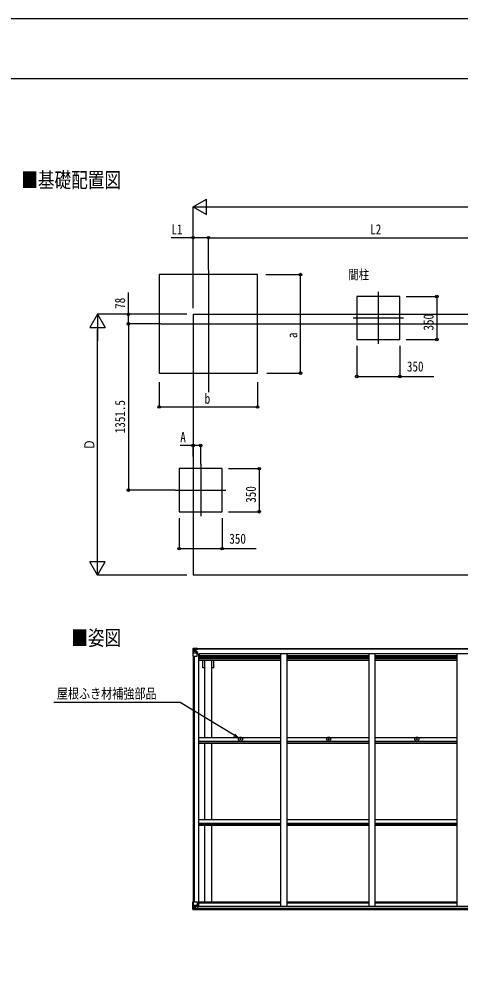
# Model space of a CAD drawing. Units: millimetres, scale not verified. Extents: x -10512 to 10512, y -7425 to 7425.
# Drawn here: x -6034 to -2452, y -262 to 7425 of the extents above; entities that cross this region are included whole.
import ezdxf
from ezdxf.enums import TextEntityAlignment as Align

# ---------------------------------------------------------------- set-up
doc = ezdxf.new("R2010")
doc.units = ezdxf.units.MM
doc.header["$LTSCALE"] = 30
for name, color, linetype in [('0-2_USER1', 3, 'Continuous'), ('0-3_YKK_12', 2, 'Continuous'), ('0-4_YKK_13', 4, 'Continuous'), ('0-5_YKK_A1', 4, 'Continuous'), ('0-6_YKK_D', 6, 'Continuous'), ('0-7_YKK_ZWAK', 7, 'Continuous')]:
    doc.layers.add(name, color=color, linetype=linetype)
doc.styles.add('ＭＳ ゴシック', font='')
doc.styles.get('ＭＳ ゴシック').set_extended_font_data('MS Gothic')

msp = doc.modelspace()

# ---------------------------------------------------------------- linework, layer by layer
at = {"layer": '0-3_YKK_12'}
for p, q in [((-4495.63, 5387.52), (-4495.63, 4392.35)), ((-3115.63, 5206.55), (-3115.63, 4783.92)), ((-4880.6, 4947.44), (-1561.49, 4947.44)), ((-3319.36, 4995.24), (-2911.9, 4995.24)), ((-4558.13, 3807.25), (-4558.13, 3384.62)), ((-4761.86, 3595.94), (-4354.4, 3595.94))]:
    msp.add_line(p, q, dxfattribs=at)
at = {"layer": '0-4_YKK_13'}
for p, q in [((-4621.63, 2308.52), (-4621.63, 2308.48)), ((-4620.69, 2309.52), (-4620.69, 2309.52)), ((-4620.69, 2309.48), (-4620.69, 2309.52)), ((-4611.72, 2309.91), (-4619.65, 2309.44)), ((-4618.79, 2308.47), (-4618.79, 2308.4)), ((-4618.79, 2247.81), (-4618.79, 2308.4)), ((-4614.82, 2305.02), (-4617.55, 2308.69)), ((-4599.63, 2310.7), (-4611.63, 2309.91)), ((-4593.13, 2311.21), (-4599.63, 2310.81)), ((-4599.63, 2284.72), (-4599.63, 2310.81)), ((-4599.63, 2309.93), (-4593.13, 2310.33)), ((-4593.13, 2309.4), (-4598.13, 2309.31)), ((-4593.13, 2310.33), (-4593.13, 2311.21)), ((-4593.13, 2309.81), (-4593.13, 2310.33)), ((-4593.13, 2309.81), (-4593.13, 2309.4)), ((-4593.13, 2309.4), (-4593.13, 2308.58)), ((-4588.13, 2309.01), (-4588.13, 2308.58)), ((-4587.83, 2309.01), (-4588.13, 2309.01)), ((-4587.83, 2309.01), (-4586.14, 2308.58)), ((-4582.63, 2306.44), (-4582.63, 2305.51)), ((-4581.63, 2305.51), (-4581.63, 2306.44)), ((-4618.79, 2247.81), (-4588.63, 2247.81)), ((-4618.24, 2274.69), (-4614.1, 2286.78)), ((-4618.24, 2274.69), (-4611.63, 2274.48)), ((-4613.96, 2301.51), (-4611.63, 2301.57)), ((-4613.96, 2288.04), (-4613.96, 2301.51)), ((-4611.63, 2288.01), (-4613.96, 2288.04)), ((-4611.63, 2301.57), (-4599.63, 2301.57)), ((-4611.63, 2288.01), (-4599.63, 2288.01)), ((-4611.63, 2288.01), (-4611.63, 2288.01)), ((-4611.63, 2274.48), (-4587.63, 2274.48)), ((-4606.15, 2294.37), (-4606.15, 2293.41)), ((-4600.63, 2301.57), (-4599.63, 2301.57)), ((-4598.13, 2305.11), (-4599.63, 2305.11)), ((-4598.13, 2301.57), (-4599.63, 2301.57)), ((-4598.13, 2288.01), (-4599.63, 2288.01)), ((-4598.81, 2284.46), (-4588.46, 2282.8)), ((-4598.81, 2283.82), (-4598.81, 2284.46)), ((-4588.46, 2282.17), (-4598.81, 2283.82)), ((-4597.63, 2304.75), (-4598.13, 2304.75)), ((-4594.13, 2299.81), (-4598.13, 2299.81)), ((-4594.13, 2291.61), (-4598.13, 2291.61)), ((-4598.02, 2303.44), (-4594.13, 2303.44)), ((-4597.64, 2303.65), (-4597.64, 2303.82)), ((-4597.64, 2303.82), (-4597.63, 2303.82)), ((-4597.63, 2305.77), (-4597.63, 2303.82)), ((-4589.63, 2305.77), (-4597.63, 2305.77)), ((-4589.63, 2305.75), (-4597.63, 2305.75)), ((-4587.63, 2303.9), (-4597.63, 2303.82)), ((-4594.13, 2283.71), (-4594.13, 2303.68)), ((-4588.46, 2282.8), (-4588.46, 2282.17)), ((-4588.18, 2282.73), (-4584.13, 2282.69)), ((-4587.63, 2305.51), (-4582.63, 2305.51)), ((-4587.63, 2303.9), (-4587.63, 2305.51)), ((-4587.63, 2248.81), (-4587.63, 2281.91)), ((-4583.13, 2270.81), (-4587.63, 2270.81)), ((-4583.13, 2282.68), (-4584.13, 2282.69)), ((-4584.13, 2280.96), (-4583.13, 2280.96)), ((-4583.13, 2266.47), (-4583.13, 2282.68)), ((-4582.63, 2305.51), (-4581.63, 2305.51)), ((-4581.63, 2305.51), (-4581.63, 2303.95)), ((-4581.63, 2303.83), (-4581.63, 2303.95)), ((-4237.05, 1573.5), (-4235.95, 1573.52)), ((-4237.05, 1572.5), (-4235.95, 1572.48)), ((-4235.95, 1573.52), (-4235.43, 1573.62)), ((-4235.95, 1572.48), (-4235.43, 1572.38)), ((-4235.33, 1574.14), (-4235.43, 1573.62)), ((-4235.33, 1571.86), (-4235.43, 1572.38)), ((-4235.31, 1575.24), (-4235.33, 1574.14)), ((-4235.31, 1570.75), (-4235.33, 1571.86)), ((-4234.31, 1575.24), (-4234.29, 1574.14)), ((-4234.31, 1570.75), (-4234.29, 1571.86)), ((-4234.29, 1574.14), (-4234.19, 1573.62)), ((-4234.29, 1571.86), (-4234.19, 1572.38)), ((-4233.67, 1573.52), (-4234.19, 1573.62)), ((-4233.67, 1572.48), (-4234.19, 1572.38)), ((-4232.56, 1573.5), (-4233.67, 1573.52)), ((-4232.56, 1572.5), (-4233.67, 1572.48)), ((-3521.05, 1573.5), (-3519.95, 1573.52)), ((-3521.05, 1572.5), (-3519.95, 1572.48)), ((-3519.95, 1573.52), (-3519.43, 1573.62)), ((-3519.95, 1572.48), (-3519.43, 1572.38)), ((-3519.33, 1574.14), (-3519.43, 1573.62)), ((-3519.33, 1571.86), (-3519.43, 1572.38)), ((-3519.31, 1575.24), (-3519.33, 1574.14)), ((-3519.31, 1570.75), (-3519.33, 1571.86)), ((-3518.31, 1575.24), (-3518.29, 1574.14)), ((-3518.31, 1570.75), (-3518.29, 1571.86)), ((-3518.29, 1574.14), (-3518.19, 1573.62)), ((-3518.29, 1571.86), (-3518.19, 1572.38)), ((-3517.67, 1573.52), (-3518.19, 1573.62)), ((-3517.67, 1572.48), (-3518.19, 1572.38)), ((-3516.56, 1573.5), (-3517.67, 1573.52)), ((-3516.56, 1572.5), (-3517.67, 1572.48)), ((-2805.05, 1573.5), (-2803.95, 1573.52)), ((-2805.05, 1572.5), (-2803.95, 1572.48)), ((-2803.95, 1573.52), (-2803.43, 1573.62)), ((-2803.95, 1572.48), (-2803.43, 1572.38)), ((-2803.33, 1574.14), (-2803.43, 1573.62)), ((-2803.33, 1571.86), (-2803.43, 1572.38)), ((-2803.31, 1575.24), (-2803.33, 1574.14)), ((-2803.31, 1570.75), (-2803.33, 1571.86)), ((-2802.31, 1575.24), (-2802.29, 1574.14)), ((-2802.31, 1570.75), (-2802.29, 1571.86)), ((-2802.29, 1574.14), (-2802.19, 1573.62)), ((-2802.29, 1571.86), (-2802.19, 1572.38)), ((-2801.67, 1573.52), (-2802.19, 1573.62)), ((-2801.67, 1572.48), (-2802.19, 1572.38)), ((-2800.56, 1573.5), (-2801.67, 1573.52)), ((-2800.56, 1572.5), (-2801.67, 1572.48)), ((-4621.63, 251.84), (-4588.63, 251.84)), ((-4621.63, 191.13), (-4621.63, 251.84)), ((-4618.79, 251.84), (-4618.79, 191.25)), ((-4587.63, 250.84), (-4587.63, 217.74)), ((-4620.69, 190.17), (-4620.69, 190.12)), ((-4611.72, 189.74), (-4619.65, 190.21)), ((-4618.79, 191.18), (-4618.79, 191.25)), ((-4618.24, 224.95), (-4611.63, 225.17)), ((-4618.24, 224.95), (-4614.1, 212.87)), ((-4614.82, 194.63), (-4617.55, 190.96)), ((-4611.63, 211.64), (-4613.96, 211.6)), ((-4613.96, 211.6), (-4613.96, 198.13)), ((-4613.96, 198.13), (-4611.63, 198.07)), ((-4611.63, 225.17), (-4587.63, 225.17)), ((-4611.63, 211.64), (-4611.63, 211.64)), ((-4599.63, 211.64), (-4611.63, 211.64)), ((-4611.63, 198.08), (-4599.63, 198.08)), ((-4599.63, 188.95), (-4611.63, 189.73)), ((-4607.11, 205.28), (-4607.11, 206.24)), ((-4599.63, 215.62), (-4593.13, 215.62)), ((-4599.63, 215.62), (-4599.63, 188.84)), ((-4588.46, 217.48), (-4598.8, 215.82)), ((-4598.8, 215.82), (-4598.8, 215.62)), ((-4596.11, 215.62), (-4588.46, 216.84)), ((-4593.13, 215.62), (-4584.13, 215.59)), ((-4593.13, 188.44), (-4593.13, 194.38)), ((-4584.13, 193.81), (-4593.13, 193.75)), ((-4588.46, 216.84), (-4588.46, 217.48)), ((-4583.13, 214.68), (-4583.13, 194.53))]:
    msp.add_line(p, q, dxfattribs=at)
for points in [[(-4621.63, 2308.48), (-4621.63, 2247.81), (-4618.79, 2247.81)], [(-4620.69, 2309.52), (-4611.63, 2310.08), (-4599.63, 2310.81)], [(-4593.13, 2309.81), (-4598.13, 2309.81), (-4598.13, 2284.35)], [(-4597.63, 2304.75), (-4589.63, 2304.75), (-4589.63, 2306.44)], [(-4608.07, 2295.33), (-4609.03, 2295.33), (-4609.03, 2296.29), (-4608.07, 2296.29)], [(-4607.11, 2297.25), (-4607.11, 2298.21), (-4606.15, 2298.21), (-4606.15, 2297.25)], [(-4606.15, 2293.41), (-4607.11, 2293.41), (-4607.11, 2294.37)], [(-4605.19, 2296.29), (-4604.23, 2296.29), (-4604.23, 2295.33), (-4605.19, 2295.33)], [(-4582.63, 2303.78), (-4597.63, 2303.65), (-4597.64, 2303.65)], [(-4587.63, 2303.9), (-4587.63, 2303.89), (-4581.63, 2303.95)], [(-4584.13, 2282.69), (-4584.13, 2280.96), (-4587.63, 2280.94)], [(-4620.69, 190.12), (-4611.63, 189.57), (-4593.13, 188.44)], [(-4608.07, 203.36), (-4609.03, 203.36), (-4609.03, 204.32), (-4608.07, 204.32)], [(-4607.11, 206.24), (-4606.15, 206.24), (-4606.15, 205.28)], [(-4606.15, 202.4), (-4606.15, 201.44), (-4607.11, 201.44), (-4607.11, 202.4)], [(-4605.19, 204.32), (-4604.23, 204.32), (-4604.23, 203.36), (-4605.19, 203.36)], [(-4583.13, 194.53), (-4583.14, 194.42), (-4593.13, 194.38)]]:
    msp.add_lwpolyline(points, dxfattribs=at)
for centre, radius in [((-4606.63, 2295.81), 5.3), ((-4234.81, 1573), 17), ((-4234.81, 1573), 4), ((-3518.81, 1573), 17), ((-3518.81, 1573), 4), ((-2802.81, 1573), 17), ((-2802.81, 1573), 4), ((-4606.63, 203.84), 5.3)]:
    msp.add_circle(centre, radius, dxfattribs=at)
for centre, radius, start, end in [((-4620.63, 2308.53), 1, 93.50017, 180.00079), ((-4620.63, 2308.52), 0.999, 93.4424, 179.95083), ((-4620.63, 2308.48), 0.999, 93.4424, 179.95083), ((-4619.48, 2322.13), 12.7, 269.24466, 275.10311), ((-4617.5, 2308.52), 1.28, 131.17831, 182.45895), ((-4597.63, 2306.27), 0.5, 179.99802, 269.99691), ((-4597.63, 2306.25), 0.5, 180.00109, 270.00109), ((-4608.07, 2297.25), 0.96, 270, 0), ((-4608.07, 2294.37), 0.96, 0, 90), ((-4605.19, 2297.25), 0.96, 180, 270), ((-4605.19, 2294.37), 0.96, 90, 180), ((-4598.7, 2285.39), 0.937, 182.32209, 263.26766), ((-4598.7, 2284.75), 0.937, 182.32209, 263.26766), ((-4597.63, 2303.32), 0.5, 90.52895, 180.04464), ((-4597.62, 2303.14), 0.513, 91.88028, 181.04707), ((-4588.63, 2248.81), 1, 270, 0), ((-4588.57, 2281.87), 0.937, 2.32209, 83.26766), ((-4588.57, 2281.24), 0.937, 2.32209, 83.26766), ((-4582.49, 2311.47), 7.69, 268.96999, 276.43426), ((-4234.81, 1573), 2.3, 167.44414, 192.55586), ((-4234.81, 1573), 2.3, 77.44414, 102.55586), ((-4234.81, 1573), 2.3, 257.44414, 282.55586), ((-4234.81, 1573), 2.3, 347.44414, 12.55586), ((-3518.81, 1573), 2.3, 167.44414, 192.55586), ((-3518.81, 1573), 2.3, 77.44414, 102.55586), ((-3518.81, 1573), 2.3, 257.44414, 282.55586), ((-3518.81, 1573), 2.3, 347.44414, 12.55586), ((-2802.81, 1573), 2.3, 167.44414, 192.55586), ((-2802.81, 1573), 2.3, 77.44414, 102.55586), ((-2802.81, 1573), 2.3, 257.44414, 282.55586), ((-2802.81, 1573), 2.3, 347.44414, 12.55586), ((-4588.63, 250.84), 1, 0, 90), ((-4620.63, 191.16), 0.999, 180.04917, 266.5576), ((-4620.63, 191.13), 0.999, 180.04917, 266.5576), ((-4620.63, 191.12), 1, 179.99921, 266.49983), ((-4619.48, 177.52), 12.7, 84.89689, 90.75534), ((-4617.5, 191.13), 1.28, 177.54105, 228.82169), ((-4608.07, 205.28), 0.96, 270, 0), ((-4608.07, 202.4), 0.96, 0, 90), ((-4605.19, 205.28), 0.96, 180, 270), ((-4605.19, 202.4), 0.96, 90, 180), ((-4598.69, 214.89), 0.937, 96.73234, 129.06602), ((-4588.57, 218.41), 0.937, 276.73234, 357.67791), ((-4588.57, 217.77), 0.937, 276.73234, 357.67791)]:
    msp.add_arc(centre, radius, start, end, dxfattribs=at)
for centre, major_axis, ratio, start_param, end_param in [((-4419.69, 2321.83), (201, 12.36), 0.060933, 3.1373463, 3.1378449), ((-4618.69, 2309.6), (2, 0.12), 0.060933, 3.1378449, 4.2119296), ((-4618.5, 2306.5), (-0.02, 3), 0.466854, 5.5234897, 6.1575023), ((-4617.52, 2277.04), (0.85, 2.32), 0.403757, 2.3087461, 3.2744049), ((-4616.83, 2301.43), (0.03, 5), 0.573921, 4.7320603, 5.5159136), ((-4615.37, 2288.06), (0, 3), 0.468246, 4.2703918, 4.7058971), ((-4693.38, 2301.57), (81.75, 0), 0.061163, 0, 0.0007725), ((-4618.69, 190.05), (2, -0.12), 0.060933, 2.0712557, 3.1453404), ((-4419.69, 177.81), (201, -12.36), 0.060933, 3.1453404, 3.145839), ((-4617.52, 222.61), (0.85, -2.32), 0.403757, 3.0087805, 3.9744392), ((-4618.5, 193.14), (-0.02, -3), 0.466854, 0.125683, 0.7596956), ((-4616.83, 198.21), (0.03, -5), 0.573921, 0.7672717, 1.551125), ((-4615.37, 211.58), (0, -3), 0.468246, 1.5772882, 2.0127935), ((-4693.38, 198.08), (81.75, 0), 0.061163, 6.2824128, 6.2831853), ((-4584.13, 214.68), (1, -0.021), 0.906239, 0.0187047, 1.589501), ((-4584.13, 194.52), (1, 0.012), 0.707053, 4.7036637, 6.124411)]:
    msp.add_ellipse(centre, major_axis=major_axis, ratio=ratio, start_param=start_param, end_param=end_param, dxfattribs=at)
at = {"layer": '0-5_YKK_A1'}
for p, q in [((-4619.63, 5025.24), (1148.37, 5025.24)), ((-4619.63, 5025.24), (-4619.63, 2906.86)), ((1148.37, 2906.86), (-4619.63, 2906.86)), ((-4598.13, 2308.58), (-1742.13, 2308.58)), ((-4598.13, 2306.44), (-1742.13, 2306.44)), ((-4619.63, 2247.81), (-4619.63, 251.84)), ((-4609.93, 2247.81), (-4609.93, 251.84)), ((-4587.63, 2266.47), (-4574.63, 2266.47)), ((-4574.63, 2266.47), (-4574.63, 215.82)), ((-4574.63, 2252.78), (-3908.63, 2252.78)), ((-4574.63, 2244.39), (-3908.63, 2244.39)), ((-4574.63, 2236.19), (-3908.63, 2236.19)), ((-4574.63, 2232.26), (-3908.63, 2232.26)), ((-4567.13, 2252.78), (-4567.13, 2268.3)), ((-4567.13, 2268.3), (-1768.13, 2268.3)), ((-3908.63, 2268.28), (-3908.63, 215.82)), ((-3858.63, 2268.28), (-3858.63, 215.82)), ((-3858.63, 2252.78), (-3192.63, 2252.78)), ((-3858.63, 2244.39), (-3192.63, 2244.39)), ((-3858.63, 2236.19), (-3192.63, 2236.19)), ((-3858.63, 2232.26), (-3192.63, 2232.26)), ((-3192.63, 2268.28), (-3192.63, 215.82)), ((-3142.63, 2268.28), (-3142.63, 215.82)), ((-3142.63, 2252.78), (-2476.63, 2252.78)), ((-3142.63, 2244.39), (-2476.63, 2244.39)), ((-3142.63, 2236.19), (-2476.63, 2236.19)), ((-3142.63, 2232.26), (-2476.63, 2232.26)), ((-2476.63, 2268.28), (-2476.63, 215.82)), ((-4574.63, 2227.18), (-3908.63, 2227.18)), ((-4574.63, 2214.17), (-3908.63, 2214.17)), ((-4540.83, 2152.58), (-4540.83, 2214.17)), ((-4523.13, 2152.58), (-4540.83, 2152.58)), ((-4523.13, 1587.52), (-4523.13, 2214.17)), ((-4468.13, 1587.52), (-4468.13, 2214.17)), ((-4450.43, 2152.58), (-4468.13, 2152.58)), ((-4450.43, 2152.58), (-4450.43, 2214.17)), ((-3858.63, 2227.18), (-3192.63, 2227.18)), ((-3858.63, 2214.17), (-3192.63, 2214.17)), ((-3142.63, 2227.18), (-2476.63, 2227.18)), ((-3142.63, 2214.17), (-2476.63, 2214.17)), ((-4574.6, 1587.52), (-3908.63, 1587.52)), ((-4574.6, 1557.78), (-3908.63, 1557.78)), ((-4574.6, 1553.24), (-3908.63, 1553.24)), ((-4574.6, 1540.22), (-3908.63, 1540.22)), ((-4523.13, 920.53), (-4523.13, 1540.22)), ((-4468.13, 920.53), (-4468.13, 1540.22)), ((-3858.6, 1587.52), (-3192.63, 1587.52)), ((-3858.6, 1557.78), (-3192.63, 1557.78)), ((-3858.6, 1553.24), (-3192.63, 1553.24)), ((-3858.6, 1540.22), (-3192.63, 1540.22)), ((-3142.6, 1587.52), (-2476.63, 1587.52)), ((-3142.6, 1557.78), (-2476.63, 1557.78)), ((-3142.6, 1553.24), (-2476.63, 1553.24)), ((-3142.6, 1540.22), (-2476.63, 1540.22)), ((-4574.6, 920.53), (-3908.63, 920.53)), ((-4574.6, 890.79), (-3908.63, 890.79)), ((-4574.6, 886.24), (-3908.63, 886.24)), ((-4574.6, 873.23), (-3908.63, 873.23)), ((-4523.13, 251.98), (-4523.13, 873.23)), ((-4468.13, 251.98), (-4468.13, 873.23)), ((-3858.6, 920.53), (-3192.63, 920.53)), ((-3858.6, 890.79), (-3192.63, 890.79)), ((-3858.6, 886.24), (-3192.63, 886.24)), ((-3858.6, 873.23), (-3192.63, 873.23)), ((-3142.6, 920.53), (-2476.63, 920.53)), ((-3142.6, 890.79), (-2476.63, 890.79)), ((-3142.6, 886.24), (-2476.63, 886.24)), ((-3142.6, 873.23), (-2476.63, 873.23)), ((-4574.63, 251.98), (-3908.63, 251.98)), ((-4574.63, 243.64), (-3908.63, 243.64)), ((-3858.63, 251.98), (-3192.63, 251.98)), ((-3858.63, 243.64), (-3192.63, 243.64)), ((-3142.63, 251.98), (-2476.63, 251.98)), ((-3142.63, 243.64), (-2476.63, 243.64)), ((-4594.9, 215.82), (-1752.13, 215.82)), ((-4593.13, 190.04), (-1742.13, 190.04)), ((-4583.13, 213.55), (-1752.13, 213.55)), ((-4583.13, 197.94), (-1752.13, 197.94))]:
    msp.add_line(p, q, dxfattribs=at)
for points in [[(-4895.63, 4547.44), (-4095.63, 4547.44), (-4095.63, 5347.44), (-4895.63, 5347.44)], [(-3290.63, 4820.24), (-2940.63, 4820.24), (-2940.63, 5170.24), (-3290.63, 5170.24)], [(-4733.13, 3420.94), (-4383.13, 3420.94), (-4383.13, 3770.94), (-4733.13, 3770.94)]]:
    msp.add_lwpolyline(points, close=True, dxfattribs=at)
at = {"layer": '0-6_YKK_D'}
for p, q in [((-4619.63, 5897.44), (-4511.38, 5959.94)), ((-4511.38, 5834.94), (-4511.38, 5959.94)), ((-4619.63, 5075.24), (-4619.63, 5898.44)), ((-4619.63, 5897.44), (-4511.38, 5834.94)), ((-4619.63, 5897.44), (-4403.12, 5897.44)), ((-4494.63, 5897.44), (1023.37, 5897.44)), ((-4619.63, 5075.24), (-4619.63, 5648.44)), ((-4495.63, 5388.52), (-4495.63, 5648.44)), ((-4495.63, 5388.52), (-4495.63, 5648.44)), ((-4495.63, 5647.44), (-1735.63, 5647.44)), ((-4028.48, 5347.44), (-3746.52, 5347.44)), ((-3747.52, 4547.44), (-3747.52, 5347.44)), ((-2889.63, 5170.24), (-2639.63, 5170.24)), ((-2640.63, 5170.24), (-2640.63, 4820.24)), ((-5395.63, 5025.24), (-5458.13, 4916.98)), ((-4669.63, 5025.24), (-5396.63, 5025.24)), ((-5395.63, 5025.24), (-5333.13, 4916.98)), ((-5395.63, 5025.24), (-5395.63, 4808.73)), ((-4669.63, 5025.24), (-5146.63, 5025.24)), ((-4938.07, 4947.44), (-5146.63, 4947.44)), ((-4884.6, 4947.44), (-5146.63, 4947.44)), ((-5145.63, 4947.44), (-5145.63, 3595.94)), ((-5458.13, 4916.98), (-5333.13, 4916.98)), ((-5395.63, 3031.86), (-5395.63, 4900.24)), ((-3290.63, 4769.24), (-3290.63, 4519.24)), ((-2940.63, 4769.24), (-2940.63, 4519.24)), ((-2889.63, 4820.24), (-2639.63, 4820.24)), ((-4020.63, 4547.44), (-3746.52, 4547.44)), ((-4895.63, 4473.24), (-4895.63, 4271.44)), ((-4095.63, 4473.42), (-4095.63, 4271.44)), ((-4895.63, 4272.44), (-4095.63, 4272.44)), ((-4619.63, 3870.66), (-4619.63, 3960.7)), ((-4558.13, 3808.25), (-4558.13, 3960.7)), ((-4332.13, 3770.94), (-4082.13, 3770.94)), ((-4083.13, 3770.94), (-4083.13, 3420.94)), ((-4762.86, 3595.94), (-5146.63, 3595.94)), ((-4332.13, 3420.94), (-4082.13, 3420.94)), ((-4733.13, 3369.94), (-4733.13, 3119.94)), ((-4383.13, 3369.94), (-4383.13, 3119.94)), ((-5395.63, 2906.86), (-5395.63, 3123.36)), ((-5395.63, 2906.86), (-5458.13, 3015.11)), ((-5333.13, 3015.11), (-5458.13, 3015.11)), ((-5395.63, 2906.86), (-5333.13, 3015.11)), ((-4669.63, 2906.86), (-5396.63, 2906.86))]:
    msp.add_line(p, q, dxfattribs=at)
for points in [[(-4495.63, 5647.44), (-4619.63, 5647.44), (-4797.46, 5647.44)], [(-5145.63, 4947.44), (-5145.63, 5025.24), (-5145.63, 5203.07)], [(-3290.63, 4520.24), (-2940.63, 4520.24), (-2664.13, 4520.24)], [(-4558.13, 3959.7), (-4619.63, 3959.7), (-4725.46, 3959.7)], [(-4733.13, 3120.94), (-4383.13, 3120.94), (-4106.63, 3120.94)], [(-4249.05, 1582.28), (-4285.42, 1604.26), (-4725.41, 1870.18), (-5751.37, 1870.18)], [(-4291.31, 1594.52), (-4249.05, 1582.28), (-4279.53, 1614.01)]]:
    msp.add_lwpolyline(points, dxfattribs=at)
for centre in [(-4619.63, 5647.44), (-4495.63, 5647.44), (-4495.63, 5647.44), (-3747.52, 5347.44), (-2640.63, 5170.24), (-5145.63, 5025.24), (-5145.63, 4947.44), (-5145.63, 4947.44), (-2640.63, 4820.24), (-3747.52, 4547.44), (-3290.63, 4520.24), (-2940.63, 4520.24), (-4895.63, 4272.44), (-4095.63, 4272.44), (-4619.63, 3959.7), (-4558.13, 3959.7), (-4083.13, 3770.94), (-5145.63, 3595.94), (-4083.13, 3420.94), (-4733.13, 3120.94), (-4383.13, 3120.94)]:
    msp.add_circle(centre, 10.62, dxfattribs=at)
at = {"layer": '0-7_YKK_ZWAK'}
msp.add_line((9737.55, 6937.5), (-9762.45, 6937.5), dxfattribs=at)
msp.add_lwpolyline([(-10512.5, -7425), (10512.5, -7425), (10512.5, 7425), (-10512.5, 7425)], close=True, dxfattribs=at)

# ---------------------------------------------------------------- texts
at = {"layer": '0-2_USER1', "style": 'ＭＳ ゴシック', "width": 0.8}
for s, height, p in [('■基礎配置図', 123.7, (-6015.07, 6017.4)), ('間柱', 77.32, (-3359.72, 5285.68)), ('■姿図', 123.7, (-5608.85, 2297.48))]:
    msp.add_text(s, height=height, dxfattribs=at).set_placement(p, align=Align.BOTTOM_LEFT)
at = {"layer": '0-6_YKK_D', "style": 'ＭＳ ゴシック', "width": 0.8}
for s, p in [('L1', (-4795.8, 5649.1)), ('L2', (-3181.63, 5649.1)), ('350', (-2883.13, 4535.24)), ('b', (-4525.63, 4273.77)), ('A', (-4723.8, 3961.36)), ('350', (-4325.63, 3135.94)), ('屋根ふき材補強部品', (-5726.4, 1877.66))]:
    msp.add_text(s, height=82.48, dxfattribs=at).set_placement(p, align=Align.BOTTOM_LEFT)
for s, p in [('78', (-5147.3, 5069.4)), ('350', (-2642.3, 4893.24)), ('a', (-3749.19, 4831.92)), ('1351.5', (-5147.3, 4058.69)), ('Ｄ', (-5396.63, 3921.05)), ('350', (-4084.8, 3493.94))]:
    msp.add_text(s, height=82.48, rotation=90, dxfattribs=at).set_placement(p, align=Align.BOTTOM_LEFT)

doc.saveas('drawing.dxf')
